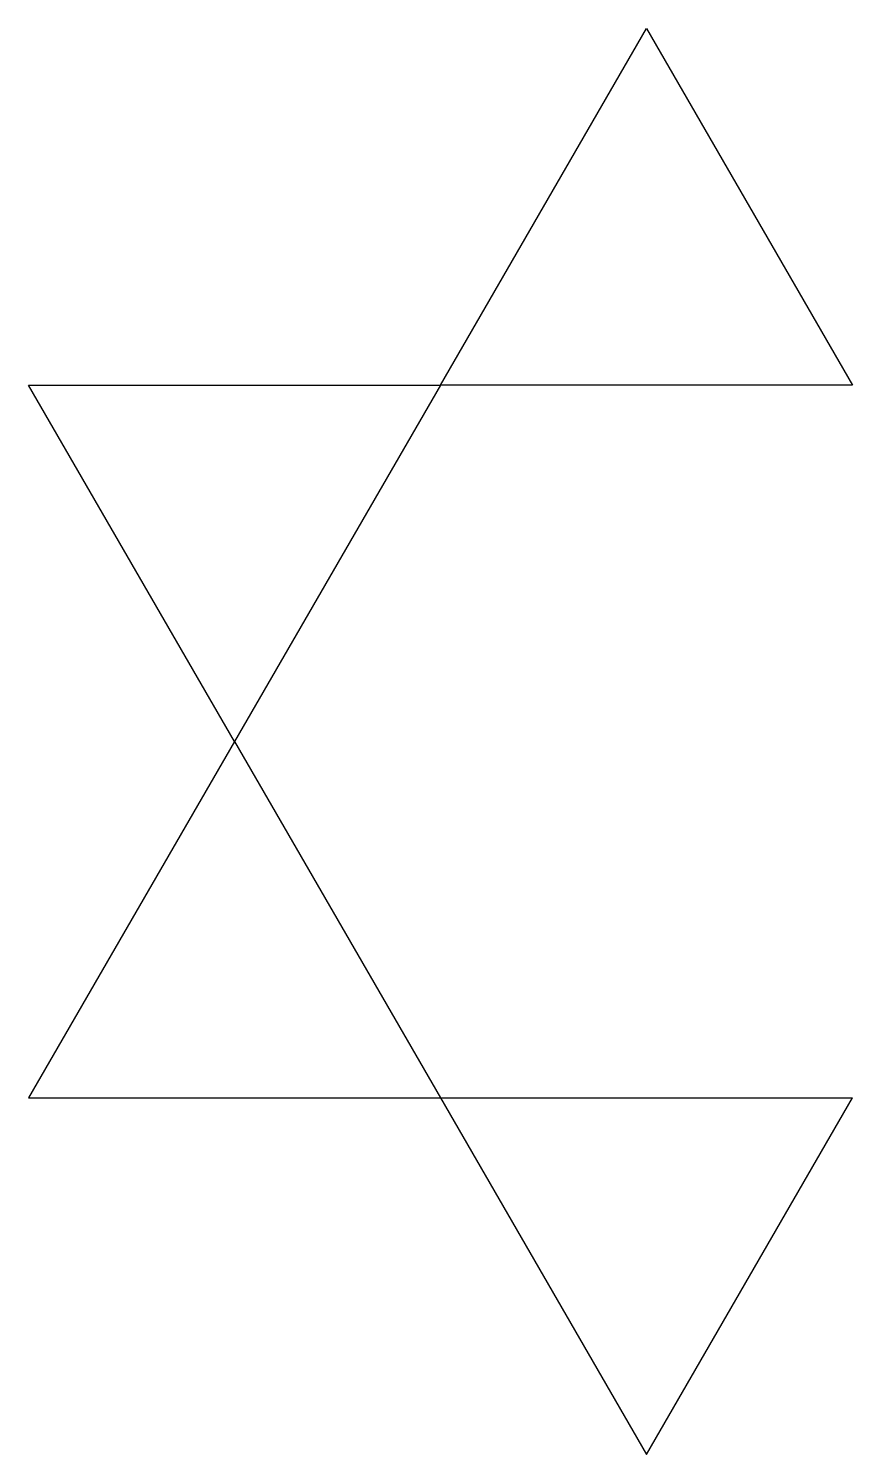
# Model space of a CAD drawing. Header units: millimetres. Extents: x -2.5 to -0.5, y -1.73 to 1.73.
import ezdxf

# ---------------------------------------------------------------- set-up
doc = ezdxf.new("R2010")
doc.units = ezdxf.units.MM
doc.header["$LTSCALE"] = 3

msp = doc.modelspace()

# ---------------------------------------------------------------- linework, layer by layer
at = {"color": 7, "linetype": 'Continuous'}
for p, q in [((-1.5, 0.866), (-1, 1.7321)), ((-1, 1.7321), (-0.5, 0.866)), ((-2, 0), (-2.5, 0.866)), ((-2.5, 0.866), (-1.5, 0.866)), ((-1.5, 0.866), (-2, 0)), ((-0.5, 0.866), (-1.5, 0.866)), ((-2, 0), (-2.5, -0.866)), ((-2, 0), (-1.5, -0.866)), ((-2.5, -0.866), (-1.5, -0.866)), ((-1.5, -0.866), (-1, -1.7321)), ((-1.5, -0.866), (-0.5, -0.866)), ((-1, -1.7321), (-0.5, -0.866))]:
    msp.add_line(p, q, dxfattribs=at)

doc.saveas('drawing.dxf')
